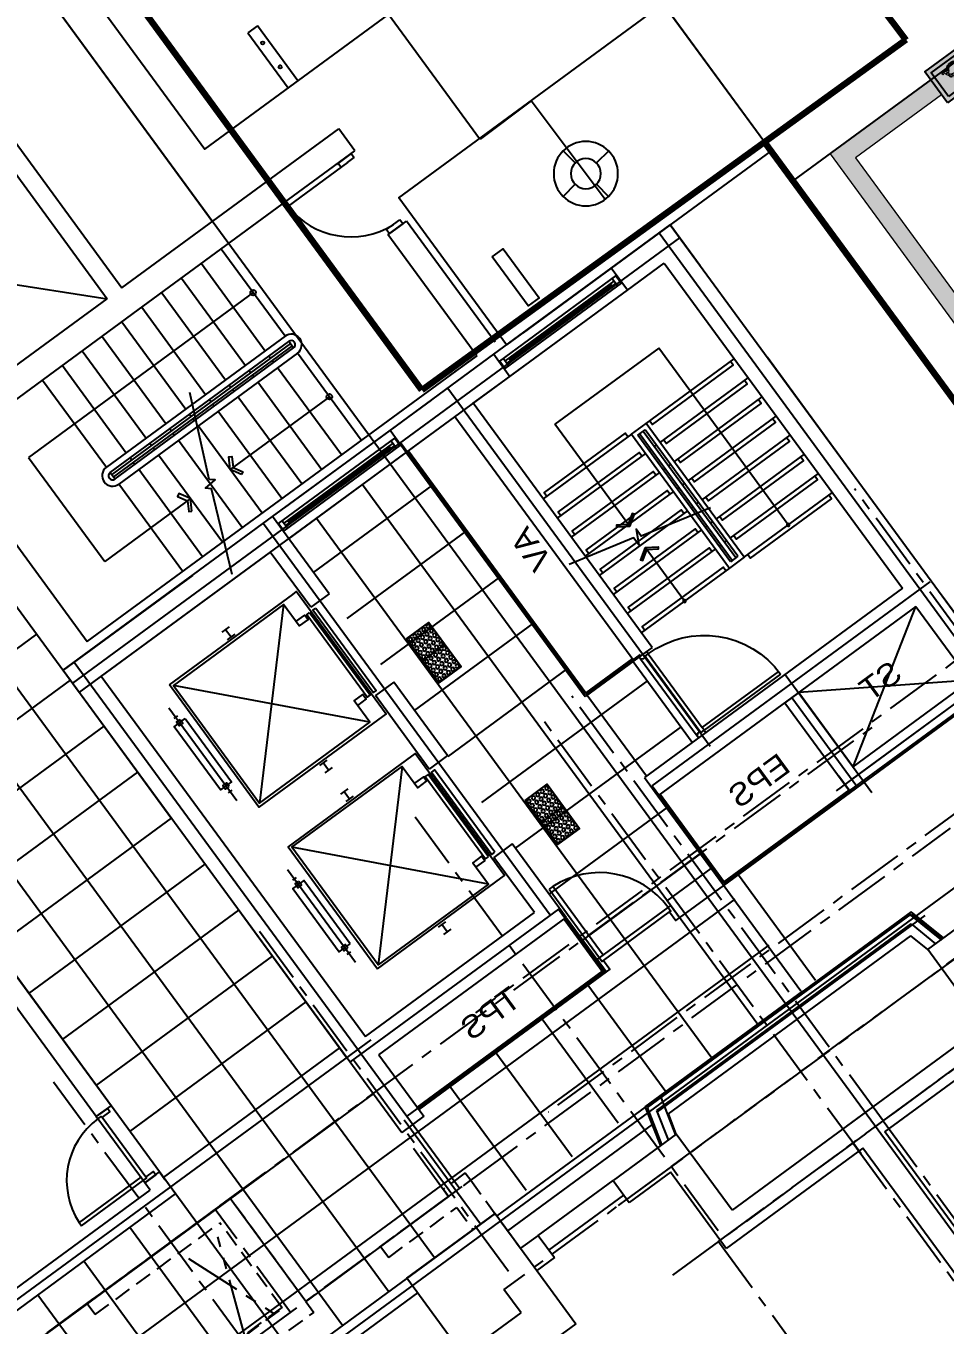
# Model space of a CAD drawing. Header units: millimetres. Extents: x 75184266 to 76346726, y -35077925 to -33679385.
# Drawn here: x 75501134 to 75511219, y -34611075 to -34596830 of the extents above; entities that cross this region are included whole.
import ezdxf
from ezdxf.enums import TextEntityAlignment as Align

# ---------------------------------------------------------------- set-up
doc = ezdxf.new("R2010")
doc.units = ezdxf.units.MM
doc.header["$LTSCALE"] = 50
doc.header["$MEASUREMENT"] = 0
doc.header["$PDMODE"] = 1
doc.header["$PDSIZE"] = -3
for name, pattern in [('CENTER', [2, 1.25, -0.25, 0.25, -0.25]), ('HIDDEN2', [0.1875, 0.125, -0.0625]), ('XR-지하3층$0$CENTER2', [1.125, 0.75, -0.125, 0.125, -0.125]), ('XR-지하3층$0$H', [1.3, 0.8, -0.5]), ('XR-지하3층$0$HIDDEN2', [0.1875, 0.125, -0.0625])]:
    doc.linetypes.add(name, pattern=pattern)
doc.layers.get('0').update_dxf_attribs({"linetype": 'CONTINUOUS'})
doc.layers.get('Defpoints').update_dxf_attribs({"color": 51, "linetype": 'CONTINUOUS'})
for name, color, linetype in [('0-유도관제', 6, 'CONTINUOUS'), ('CEN', 1, 'CENTER'), ('PLAN-ALL-DOOR', 4, 'CONTINUOUS'), ('XR-지하3층$0$0-L-FUR', 32, 'XR-지하3층$0$CENTER2'), ('XR-지하3층$0$1712-PL$0$DOOR', 4, 'CONTINUOUS'), ('XR-지하3층$0$1HIDDEN2', 1, 'XR-지하3층$0$HIDDEN2'), ('XR-지하3층$0$5', 5, 'CONTINUOUS'), ('XR-지하3층$0$A-주차', 9, 'CONTINUOUS'), ('XR-지하3층$0$AA-XXXX-SYMB', 7, 'CONTINUOUS'), ('XR-지하3층$0$CON', 2, 'CONTINUOUS'), ('XR-지하3층$0$hat', 8, 'CONTINUOUS'), ('XR-지하3층$0$일반주차', 8, 'CONTINUOUS'), ('XR-지하3층$0$장애인', 11, 'CONTINUOUS')]:
    doc.layers.add(name, color=color, linetype=linetype)
doc.layers.add('건축', color=8, linetype='CONTINUOUS', plot=False)
for name, color, linetype, lineweight in [('구역제어-S.C.M', 2, 'CONTINUOUS', 100), ('주차유도-USM', 1, 'CONTINUOUS', 35), ('주차유도-레이스웨이', 1, 'CONTINUOUS', 25)]:
    doc.layers.add(name, color=color, linetype=linetype, lineweight=lineweight)
doc.styles.add('XR-지하3층$0$돋움', font='', dxfattribs={"width": 0.9})
doc.styles.add('울릉도m', font='')
doc.styles.get('XR-지하3층$0$돋움').set_extended_font_data('Dotum')
doc.styles.get('울릉도m').set_extended_font_data('HY울릉도M')
doc.dimstyles.new('XR-지하3층$0$20110829_평면도_면적조정$0$std_style', dxfattribs={"dimscale": 400, "dimtxt": 3, "dimasz": 1, "dimexe": 1.5, "dimexo": 2, "dimgap": 1, "dimtad": 1, "dimtoh": 1, "dimdec": 0, "dimzin": 0, "dimdsep": 46, "dimtxsty": 'XR-지하3층$0$돋움', "dimblk": 'XR-지하3층$0$20110829_평면도_면적조정$0$01420DDOT01', "dimblk1": 'XR-지하3층$0$20110829_평면도_면적조정$0$01420DDOT01', "dimblk2": 'XR-지하3층$0$20110829_평면도_면적조정$0$01420DDOT01', "dimcen": 2.5, "dimdle": 8, "dimclrd": 256, "dimclre": 256, "dimclrt": 256, "dimadec": 0, "dimazin": 0, "dimtfac": 1, "dimtdec": 0, "dimtix": 1, "dimtmove": 2, "dimatfit": 3, "dimldrblk": 'XR-지하3층$0$20110829_평면도_면적조정$0$_ClosedBlank', "dimfxl": 1, "dimtolj": 1, "dimtzin": 0, "dimlwd": -1, "dimlwe": -1, "dimarcsym": 0})

# ---------------------------------------------------------------- blocks, each defined once
blk = doc.blocks.new('XR-지하3층$0$1712-PL$0$FSD1000')
at = {"layer": 'XR-지하3층$0$1712-PL$0$DOOR', "color": 9}
for p, q in [((25, -101, 0), (865, -101, 0)), ((40, -146, 0), (850, -146, 0))]:
    blk.add_line(p, q, dxfattribs=at)
at = {"layer": 'XR-지하3층$0$1712-PL$0$DOOR', "elevation": 0}
for points in [[(25, 739), (25, -101), (70, -101), (70, 739)], [(-5, -251), (-5, -101), (25, -101), (25, -146), (40, -146), (40, -251)], [(895, -251), (895, -101), (865, -101), (865, -146), (850, -146), (850, -251)]]:
    blk.add_lwpolyline(points, close=True, dxfattribs=at)
at = {"layer": 'XR-지하3층$0$1712-PL$0$DOOR', "color": 9}
blk.add_arc((25, -101, 0), 840, 360, 86.9291, dxfattribs=at)
blk = doc.blocks.new('XR-지하3층$0$점형블럭')
at = {"layer": 'XR-지하3층$0$AA-XXXX-SYMB', "color": 9, "ltscale": 5}
for p, q in [((300, 300), (0, 300)), ((0, 300), (0, 0)), ((300, 300), (300, 0)), ((300, 0), (0, 0))]:
    blk.add_line(p, q, dxfattribs=at)
at = {"layer": 'XR-지하3층$0$AA-XXXX-SYMB', "color": 9, "ltscale": 2}
for centre in [(30, 270), (90, 270), (150, 270), (210, 270), (270, 270), (30, 210), (30, 150), (90, 210), (90, 150), (150, 210), (150, 150), (210, 210), (210, 150), (270, 210), (270, 150), (30, 90), (30, 30), (90, 90), (90, 30), (150, 90), (150, 30), (210, 90), (210, 30), (270, 90), (270, 30)]:
    blk.add_circle(centre, 20, dxfattribs=at)
blk = doc.blocks.new('XR-지하3층$0$장애인 주차')
at = {"layer": 'XR-지하3층$0$5', "ltscale": 4}
h = blk.add_hatch(color=7, dxfattribs=at)
h.dxf.hatch_style = 1
h.paths.add_polyline_path([(3842, -695), (4402, -695), (4402, -1115), (3842, -1115)])
h.paths.add_polyline_path([(3892, -1065), (4352, -1065), (4352, -745), (3892, -745)], flags=16)
h.paths.add_polyline_path([(3982, -990), (3988, -973), (4011, -981), (4046, -898), (4136, -898), (4137, -881), (4072, -881), (4072, -863), (4138, -863), (4142, -810, -3.72247), (4161, -797), (4152, -916), (4058, -916), (4021, -1003)], flags=0)
h = blk.add_hatch(color=256, dxfattribs=at)
h.dxf.hatch_style = 1
h.paths.add_polyline_path([(4352, -1065), (4352, -745), (3892, -745), (3892, -1065)])
at = {"layer": 'XR-지하3층$0$hat'}
h = blk.add_hatch(color=7, dxfattribs=at)
edge = h.paths.add_edge_path()
edge.add_line((4161, -797), (4152, -916))
edge.add_line((4152, -916), (4058, -916))
edge.add_line((4058, -916), (4021, -1003))
edge.add_line((4021, -1003), (3982, -990))
edge.add_line((3982, -990), (3988, -973))
edge.add_line((3988, -973), (4011, -981))
edge.add_line((4011, -981), (4046, -898))
edge.add_line((4046, -898), (4136, -898))
edge.add_line((4136, -898), (4137, -881))
edge.add_line((4137, -881), (4072, -881))
edge.add_line((4072, -881), (4072, -863))
edge.add_line((4072, -863), (4138, -863))
edge.add_line((4138, -863), (4142, -810))
edge.add_arc((4140, -787), 22.8, -24.8827, 274.9698, ccw=False)
edge = h.paths.add_edge_path()
edge.add_line((4048, -981), (4058, -958))
edge.add_arc((4127, -942), 71.5, 192.8781, 416.1688)
edge.add_line((4167, -882), (4169, -863))
edge.add_arc((4127, -942), 89.2, 206.535, 422.4866, ccw=False)
at = {"layer": 'XR-지하3층$0$장애인', "lineweight": 5, "true_color": 0xffffff}
blk.add_hatch(color=7, dxfattribs=at).paths.add_polyline_path([(2472, 3995), (2472, -1005), (3842, -1005), (3842, -805), (2672, -805), (2672, 3795), (5572, 3795), (5572, -805), (4402, -805), (4402, -1005), (5772, -1005), (5772, 3995)])
h = blk.add_hatch(color=7, dxfattribs=at)
h.paths.add_polyline_path([(5572, 2795), (5572, 3078), (4855, 3795), (4572, 3795)])
h.paths.add_polyline_path([(4572, 3045), (4572, 2762), (5572, 1762), (5572, 2045)])
h.paths.add_polyline_path([(4572, 2012), (4572, 1729), (5572, 729), (5572, 1012)])
h.paths.add_polyline_path([(5572, -304), (5572, -21), (4572, 979), (4572, 696)])
h.paths.add_polyline_path([(4572, -54), (4572, -336), (5041, -805), (5323, -805)])
h = blk.add_hatch(color=7, dxfattribs=at)
h.paths.add_polyline_path([(3763, 2216, -1), (3463, 2216, -1)])
h.paths.add_polyline_path([(3992, 1503, -0.343093), (3870, 1283), (3381, 1194), (3090, 708, -0.931653), (2987, 770), (3330, 1379), (3639, 1415, 0.446048), (3689, 1485), (3600, 1888, -0.596144), (3699, 2009), (4214, 1851), (4443, 1569, -0.883364), (4355, 1493), (4151, 1741), (3925, 1810)])
h.paths.add_polyline_path([(4053, 1393), (4055, 1528, -1.526545), (3257, 820), (3348, 969, 1.638056)])
at = {"layer": 'XR-지하3층$0$1HIDDEN2', "color": 11}
for points in [[(4161, -797), (4152, -916), (4058, -916), (4021, -1003), (3982, -990), (3988, -973), (4011, -981), (4046, -898), (4136, -898), (4137, -881), (4072, -881), (4072, -863), (4138, -863), (4142, -810)], [(4167, -882), (4169, -863)]]:
    blk.add_lwpolyline(points, dxfattribs=at)
for centre, radius, start, end in [((4140, -787), 22.8, 335.1173, 274.9698), ((4127, -942), 89.2, 206.535, 62.4866), ((4127, -942), 71.5, 192.8781, 56.1688)]:
    blk.add_arc(centre, radius, start, end, dxfattribs=at)
at = {"layer": 'XR-지하3층$0$5', "lineweight": 5}
for p, q in [((4572, 3795), (4572, -805)), ((5572, 2795), (4572, 3795)), ((5572, 3078), (4855, 3795)), ((5572, 2045), (4572, 3045)), ((5572, 1762), (4572, 2762)), ((5572, 1012), (4572, 2012)), ((5572, 729), (4572, 1729)), ((5572, -21), (4572, 979)), ((5572, -304), (4572, 696)), ((5323, -805), (4572, -54)), ((5041, -805), (4572, -336))]:
    blk.add_line(p, q, dxfattribs=at)
at = {"layer": 'XR-지하3층$0$5', "ltscale": 4}
for p, q in [((4165, -1005), (4165, -805)), ((4165, -805), (4165, -905))]:
    blk.add_line(p, q, dxfattribs=at)
at = {"layer": 'XR-지하3층$0$5', "lineweight": 5}
for points in [[(3842, -1005), (2472, -1005), (2472, 3995), (5772, 3995), (5772, -1005), (4402, -1005)], [(3842, -805), (2672, -805), (2672, 3795), (5572, 3795), (5572, -805), (4402, -805)]]:
    blk.add_lwpolyline(points, dxfattribs=at)
at = {"layer": 'XR-지하3층$0$5', "ltscale": 4}
for points in [[(3842, -695), (3842, -1115), (4402, -1115), (4402, -695)], [(3892, -745), (3892, -1065), (4352, -1065), (4352, -745)]]:
    blk.add_lwpolyline(points, close=True, dxfattribs=at)
at = {"layer": 'XR-지하3층$0$장애인', "color": 8, "lineweight": 5}
for p, q in [((3699, 2009, 0), (4214, 1851, 0)), ((3689, 1485), (3600, 1888, 0)), ((3925, 1810, 0), (4151, 1741, 0)), ((4151, 1741, 0), (4355, 1493, 0)), ((4214, 1851, 0), (4443, 1569, 0)), ((4055, 1528), (4053, 1393)), ((3348, 969), (3257, 820))]:
    blk.add_line(p, q, dxfattribs=at)
at = {"layer": 'XR-지하3층$0$장애인', "color": 7, "lineweight": 5}
for points in [[(3523, 2720), (2773, 2720), (2773, 2870), (3523, 2870)], [(4473, 2720), (3723, 2720), (3723, 2870), (4473, 2870)]]:
    blk.add_lwpolyline(points, close=True, dxfattribs=at)
at = {"layer": 'XR-지하3층$0$장애인', "color": 8, "lineweight": 5, "extrusion": (0.976964, 0.213404, 0), "elevation": 4221}
blk.add_lwpolyline([(617, 0), (931, 0)], dxfattribs=at)
at = {"layer": 'XR-지하3층$0$장애인', "color": 8, "lineweight": 5}
for points in [[(3992, 1503, -0.343093), (3870, 1283), (3381, 1194), (3094, 715)], [(3094, 715, -1.000002), (2987, 770), (3330, 1379), (3640, 1415)]]:
    blk.add_lwpolyline(points, format="xyb", dxfattribs=at)
blk.add_circle((3613, 2216), 150, dxfattribs=at)
for centre, radius, start, end in [((3682, 1922, 0), 88.4, 79.1143, 202.3185), ((4394, 1537, 0), 58.8, 227.9655, 33.7904), ((3810, 1000), 582, 198.006, 65.0949), ((3632, 1473), 57.7, 276.2786, 12.4353), ((3809, 1000), 462, 183.8525, 58.2396)]:
    blk.add_arc(centre, radius, start, end, dxfattribs=at)
blk = doc.blocks.new('XR-지하3층$0$A$C704D163C')
at = {"layer": 'XR-지하3층$0$0-L-FUR', "linetype": 'Continuous'}
for p, q in [((0, 0), (-222, 0, 0)), ((0, -1060, 0), (-222, -1060, 0))]:
    blk.add_line(p, q, dxfattribs=at)
at = {"layer": 'XR-지하3층$0$0-L-FUR', "linetype": 'Continuous', "extrusion": (5.41769e-10, 1.28697e-08, 1)}
for p, q in [((-200, 0, 0), (0, 0)), ((0, 0), (0, -60, 0)), ((-200, -60, 0), (-200, 0, 0)), ((-100, -60, 0), (0, -60, 0))]:
    blk.add_line(p, q, dxfattribs=at)
at = {"layer": 'XR-지하3층$0$0-L-FUR', "color": 6, "linetype": 'Continuous', "extrusion": (5.41769e-10, 1.28697e-08, 1)}
blk.add_line((-100, -60, 0), (-1000, -60, 0), dxfattribs=at)
at = {"layer": 'XR-지하3층$0$0-L-FUR', "linetype": 'Continuous', "extrusion": (5.41769e-10, -1.16938e-08, 1)}
for p, q in [((-200, -1000, 0), (-200, -1060, 0)), ((-200, -1000, 0), (0, -1000, 0)), ((-200, -1060, 0), (0, -1060, 0)), ((0, -1060, 0), (0, -1000, 0))]:
    blk.add_line(p, q, dxfattribs=at)
at = {"layer": 'XR-지하3층$0$0-L-FUR', "color": 5, "linetype": 'Continuous', "extrusion": (5.41769e-10, 1.28697e-08, 1)}
blk.add_arc((-28, -30), 973, 181.7589, 265.7503, dxfattribs=at)
blk = doc.blocks.new('XR-지하3층$0$일반형 주차')
at = {"layer": 'XR-지하3층$0$일반주차'}
for p, q in [((750, 3865), (0, 3865)), ((750, 3735), (750, 3865)), ((0, 3735), (750, 3735))]:
    blk.add_line(p, q, dxfattribs=at)
blk.add_lwpolyline([(2300, 5000), (0, 5000), (0, 0), (2300, 0)], close=True, dxfattribs=at)
for centre in [(238, 3800), (563, 3800)]:
    blk.add_circle(centre, 17.5, dxfattribs=at)
blk = doc.blocks.new('XR-지하3층$0$A$C73B52ADF')
at = {"layer": 'XR-지하3층$0$A-주차', "elevation": 0}
for points in [[(-2038, 2466), (-38, 2466), (-38, -1134), (-2038, -1134)], [(-1166, 2021), (-1166, 1871), (-1832, 1871), (-1832, 2021)]]:
    blk.add_lwpolyline(points, close=True, dxfattribs=at)
blk = doc.blocks.new('XR-지하3층$0$20110829_평면도_면적조정$0$01420DDOT01')
blk.add_line((-1.5, 0), (1.5, 0))
at = {"const_width": 0.5}
blk.add_lwpolyline([(-0.25, 0, 1), (0.25, 0, 1)], format="xyb", close=True, dxfattribs=at)
blk = doc.blocks.new('*D303')
at = {"layer": 'Defpoints', "color": 0, "transparency": 16777216}
for p in [(75609424, -34600115, 0), (75615333, -34608175), (75504905, -34676743, 0)]:
    blk.add_point(p, dxfattribs=at)
at = {"layer": '건축'}
for p, q in [((75609898, -34600760), (75615688, -34608658)), ((75511137, -34684566), (75615011, -34608411)), ((75505378, -34677388), (75511169, -34685287))]:
    blk.add_line(p, q, dxfattribs=at)
at = {"layer": '건축', "xscale": 400, "yscale": 400, "zscale": 400}
for p, rotation in [((75615333, -34608175), 36.24693456144445), ((75510814, -34684803), 216.2469345614445)]:
    blk.add_blockref('XR-지하3층$0$20110829_평면도_면적조정$0$01420DDOT01', p, dxfattribs=dict(at, rotation=rotation))
at = {"layer": '건축', "insert": (75562304, -34645439), "char_height": 1800, "attachment_point": 5, "rotation": 36.2469, "style": 'XR-지하3층$0$돋움'}
blk.add_mtext('\\A1;129600', dxfattribs=at)
blk = doc.blocks.new('XR-지하3층$0$20110829_평면도_면적조정$0$_ClosedBlank')
at = {"color": 0, "linetype": 'ByBlock', "lineweight": -2}
for p, q in [((-1, 0.167), (0, 0)), ((-1, 0.167), (-1, -0.167)), ((0, 0), (-1, -0.167))]:
    blk.add_line(p, q, dxfattribs=at)
blk = doc.blocks.new('A$C5C415861-flat-1')
at = {"layer": 'PLAN-ALL-DOOR', "ltscale": 10}
for p, q in [((-546, 1036), (-546, -4)), ((-511, -4), (-511, 1036)), ((-576, -4), (-576, -104)), ((-546, -4), (-576, -4)), ((-576, -104), (-551, -104)), ((-551, -104), (-531, -74)), ((-546, -46), (-546, -4)), ((-531, -46), (-546, -46)), ((-531, -74), (-531, -46)), ((479, -74), (479, -46)), ((479, -46), (494, -46)), ((499, -104), (479, -74)), ((494, -46), (494, -4)), ((494, -4), (524, -4)), ((524, -104), (499, -104)), ((524, -4), (524, -104))]:
    blk.add_line(p, q, dxfattribs=at)
at = {"layer": 'PLAN-ALL-DOOR', "color": 8}
for p, q in [((499, -104), (-551, -104)), ((479, -46), (-531, -46)), ((494, -4), (-511, -4))]:
    blk.add_line(p, q, dxfattribs=at)
at = {"layer": 'PLAN-ALL-DOOR'}
blk.add_line((-546, -4), (-511, -4), dxfattribs=at)
at = {"layer": 'PLAN-ALL-DOOR', "color": 8, "ltscale": 10}
blk.add_arc((-546, -4), 1040, 0, 90, dxfattribs=at)
blk = doc.blocks.new('XR-지하3층$0$기둥 0620')
at = {"layer": 'XR-지하3층$0$CON', "ltscale": 0.5}
blk.add_lwpolyline([(-600, 0), (600, 0), (600, 1500), (-600, 1500)], close=True, dxfattribs=at)
blk = doc.blocks.new('센서')
at = {"layer": '0-유도관제', "color": 0}
for p, q in [((405935, 34224), (406072, 34088)), ((406311, 34088), (406447, 34225)), ((405936, 33712), (406072, 33849)), ((406311, 33849), (406448, 33713))]:
    blk.add_line(p, q, dxfattribs=at)
for major_axis, start_param, end_param in [((0, 362), 2.801804347482335, 9.084989654661921), ((0, 169), 2.862310370331367, 9.145495677510954)]:
    blk.add_ellipse((406192, 33969), major_axis=major_axis, ratio=1, start_param=start_param, end_param=end_param, dxfattribs=at)

msp = doc.modelspace()

# ---------------------------------------------------------------- hatches: boundary and pattern name
at = {"layer": '건축', "ltscale": 100}
h = msp.add_hatch(dxfattribs=at)
h.set_pattern_fill('NET', color=256, scale=5000, angle=90)
h.set_pattern_definition([(36.246, (75499316.6, -34604919.4), (-369.533, 504.054), []), (126.246, (75499316.6, -34604919.4), (-504.054, -369.533), [])])
h.paths.add_polyline_path([(75498606.9, -34603951.4), (75502775.7, -34609637.7), (75492896.6, -34616881.5), (75493428.4, -34617606.7), (75492218.7, -34618493.7), (75491509.1, -34617525.9), (75491630.1, -34617437.3), (75487828.3, -34612251.5), (75487706.9, -34612340.6), (75487517.4, -34612082), (75486331.9, -34612951.3), (75488347.1, -34615699.6), (75488275.5, -34616164.5), (75487725.2, -34616568), (75488399.4, -34617487.3), (75489234, -34616875.3), (75490475.8, -34618568.8), (75491844.5, -34620435.8), (75507909.7, -34608658.1), (75507930, -34608684.6), (75509659.4, -34607416.5), (75507932.8, -34605061.7), (75508452.9, -34604680.3), (75507793.6, -34603781.1), (75507273.5, -34604162.5), (75505320.5, -34601497.7), (75504017.4, -34602453.2), (75507499.6, -34607202.2), (75505201.3, -34608887.4), (75500516.8, -34602497.9)])

# ---------------------------------------------------------------- linework, layer by layer
at = {"layer": 'CEN', "ltscale": 10}
for p, q in [((75512734.8, -34602762.1), (75506066.9, -34607651.3)), ((75512309.4, -34604748), (75506865.2, -34608740)), ((75505404.2, -34605502.9), (75508789.2, -34610119.3)), ((75503602.6, -34611256.3), (75511280.7, -34605626.3)), ((75503694.6, -34606756.5), (75506505.9, -34610590.6)), ((75511562.3, -34606883), (75507622, -34609772.2)), ((75511958.5, -34607795.4), (75508195.6, -34610554.5)), ((75510539.1, -34608836.1), (75512014.9, -34607754)), ((75510539.1, -34608836.1), (75512050, -34610896.6)), ((75510208.5, -34609078.5), (75511725.2, -34611147.1)), ((75508215.6, -34609337), (75506376.9, -34610685.2))]:
    msp.add_line(p, q, dxfattribs=at)
for points in [[(75513196.4, -34605957.7), (75510225.4, -34601905.8)], [(75510539.1, -34608836.1), (75507124.6, -34604179.4)], [(75502456.2, -34610360.8), (75510452.8, -34604497.3)], [(75510297.2, -34609199.5), (75506823.6, -34604462.2)], [(75508215.6, -34609337), (75511978.4, -34606577.9)], [(75508732.7, -34610160.7), (75512552, -34607360.2)], [(75503553.1, -34611298.7), (75501436.6, -34608412.2)], [(75498141.8, -34613524.4), (75503485.5, -34609606.1)], [(75504038.1, -34610937), (75503210.2, -34609808)], [(75503531.4, -34611184.5), (75503239, -34610109.3)], [(75508732.7, -34610160.7), (75510279, -34612269.5)], [(75502916.4, -34610345.8), (75503853.9, -34610948)], [(75506566.1, -34610943.3), (75506376.9, -34610685.2)], [(75504489.6, -34612465.9), (75506566.1, -34610943.3)]]:
    msp.add_lwpolyline(points, dxfattribs=at)
at = {"layer": '건축', "ltscale": 1000}
for p, q in [((75509552.8, -34598530.2), (75480521.8, -34558932.4)), ((75509552.3, -34598529.5, 0), (75555037.5, -34565182, 0)), ((75502067.2, -34608671.3, 0), (75499316.6, -34604919.4, 0)), ((75501905.9, -34608789.5, 0), (75499155.3, -34605037.6, 0)), ((75501905.9, -34608789.5, 0), (75502067.2, -34608671.3, 0)), ((75502438, -34609515.3, 0), (75502599.3, -34609397.1, 0)), ((75502496.1, -34609594.6, 0), (75502438, -34609515.3, 0)), ((75502775.7, -34609637.7, 0), (75502599.3, -34609397.1, 0)), ((75502599.3, -34609397.1, 0), (75502658.4, -34609477.7, 0)), ((75500451.1, -34611342), (75502775.7, -34609637.7)), ((75500494.1, -34611062.4), (75502496.2, -34609594.7))]:
    msp.add_line(p, q, dxfattribs=at)
at = {"layer": '건축', "ltscale": 100}
for p, q in [((75479182.3, -34566238.3), (75503182, -34598973.5)), ((75512674.7, -34605288.5), (75480081, -34629184.1)), ((75508065.3, -34608737.6), (75511000.6, -34606585.6)), ((75508266.3, -34608992.4), (75508109.2, -34608588.4))]:
    msp.add_line(p, q, dxfattribs=at)
at = {"layer": '건축', "extrusion": (-2.19818e-06, -2.19672e-06, 1)}
for p, q in [((75500650.4, -34597605.3, 0), (75502187.4, -34599702.4, 0)), ((75500607.4, -34597884.8, 0), (75502026.1, -34599820.6, 0)), ((75502187.4, -34599702.4, 0), (75504566.8, -34597958.6, 0)), ((75504744.1, -34598200.5, 0), (75504566.8, -34597958.6, 0)), ((75506281.2, -34600297.8, 0), (75505308, -34598969.9, 0)), ((75506079.5, -34600445.6, 0), (75505106.4, -34599117.8, 0)), ((75503976.7, -34600232.3, 0), (75503276.2, -34599276.5, 0)), ((75503058.4, -34599436.1, 0), (75503758.9, -34600391.9, 0)), ((75502840.7, -34599595.7, 0), (75503541.2, -34600551.5, 0)), ((75500090.3, -34601239.3, 0), (75502026.1, -34599820.6, 0)), ((75503626.5, -34599754.4, 0), (75501162.4, -34601560.3, 0)), ((75502622.9, -34599755.3, 0), (75503323.4, -34600711.1, 0)), ((75502405.1, -34599914.9, 0), (75503105.6, -34600870.7, 0)), ((75502187.3, -34600074.5, 0), (75502887.8, -34601030.3, 0)), ((75501969.6, -34600234.1, 0), (75502670.1, -34601189.9, 0)), ((75503976.7, -34600232.3, 0), (75502016.7, -34601668.7, 0)), ((75501751.8, -34600393.7, 0), (75502452.3, -34601349.5, 0)), ((75502058.1, -34601725.2, 0), (75504018.1, -34600288.7, 0)), ((75504035.8, -34600312.9, 0), (75502075.9, -34601749.4, 0)), ((75504053.6, -34600337.1, 0), (75502093.6, -34601773.6, 0)), ((75502111.3, -34601797.8, 0), (75504071.3, -34600361.3, 0)), ((75504035.8, -34600312.9, 0), (75504018.1, -34600288.7, 0)), ((75504035.8, -34600312.9, 0), (75504053.6, -34600337.1, 0)), ((75504053.6, -34600337.1, 0), (75504071.3, -34600361.3, 0)), ((75501534, -34600553.3, 0), (75502234.5, -34601509.1, 0)), ((75501718.4, -34604137.5, 0), (75506638.6, -34600531.7, 0)), ((75501804.5, -34603578.3, 0), (75506079.5, -34600445.6, 0)), ((75504112.7, -34600417.8, 0), (75502152.7, -34601854.2, 0)), ((75503800.3, -34600448.3, 0), (75503818.1, -34600472.5, 0)), ((75503835.8, -34600496.7, 0), (75503853.5, -34600520.9, 0)), ((75504813.2, -34601373.6, 0), (75504112.7, -34600417.8, 0)), ((75506079.5, -34600445.6, 0), (75505781, -34600664.1, 0)), ((75503582.5, -34600607.9, 0), (75503600.3, -34600632.1, 0)), ((75503618, -34600656.3, 0), (75503635.7, -34600680.5, 0)), ((75504595.4, -34601533.2, 0), (75503894.9, -34600577.4, 0)), ((75501316.2, -34600712.9, 0), (75502016.7, -34601668.7, 0)), ((75503364.8, -34600767.6, 0), (75503382.5, -34600791.8, 0)), ((75503400.2, -34600815.9, 0), (75503418, -34600840.1, 0)), ((75504377.6, -34601692.8, 0), (75503677.1, -34600737, 0)), ((75503147, -34600927.2, 0), (75503164.7, -34600951.4, 0)), ((75503182.5, -34600975.6, 0), (75503200.2, -34600999.8, 0)), ((75504462.9, -34600895.7, 0), (75503374, -34601693.7, 0)), ((75504159.8, -34601852.4, 0), (75503459.4, -34600896.6, 0)), ((75502929.2, -34601086.8, 0), (75502947, -34601111, 0)), ((75503942.1, -34602012, 0), (75503241.6, -34601056.2, 0)), ((75502711.4, -34601246.4, 0), (75502729.2, -34601270.6, 0)), ((75502964.7, -34601135.2, 0), (75502982.4, -34601159.4, 0)), ((75503724.3, -34602171.6, 0), (75503023.8, -34601215.8, 0)), ((75502493.7, -34601406, 0), (75502511.4, -34601430.2, 0)), ((75502746.9, -34601294.8, 0), (75502764.6, -34601319, 0)), ((75503506.5, -34602331.2, 0), (75502806, -34601375.4, 0)), ((75500267.6, -34601481.3, 0), (75501804.6, -34603578.4, 0)), ((75502529.1, -34601454.4, 0), (75502546.9, -34601478.6, 0)), ((75503288.7, -34602490.8, 0), (75502588.3, -34601535, 0)), ((75501162.4, -34601560.3, 0), (75501998.8, -34602701.6, 0)), ((75502275.9, -34601565.6, 0), (75502293.6, -34601589.8, 0)), ((75502311.4, -34601614, 0), (75502329.1, -34601638.2, 0)), ((75502058.1, -34601725.2, 0), (75502075.9, -34601749.4, 0)), ((75502075.9, -34601749.4, 0), (75502093.6, -34601773.6, 0)), ((75502093.6, -34601773.6, 0), (75502111.3, -34601797.8, 0)), ((75503071, -34602650.4, 0), (75502370.5, -34601694.6, 0)), ((75502853.2, -34602810, 0), (75502152.7, -34601854.2, 0)), ((75502938.5, -34602012.9, 0), (75501998.8, -34602701.6, 0))]:
    msp.add_line(p, q, dxfattribs=at)
at = {"layer": '건축'}
for p, q in [((75507557, -34599484.3), (75508202.2, -34599011.3)), ((75508202.2, -34599011.3), (75511918.6, -34604079.7)), ((75506266.7, -34600430.4), (75507557, -34599484.3)), ((75507734.4, -34599726.3), (75508137.7, -34599430.6)), ((75508137.7, -34599430.6), (75510751.3, -34602995.1)), ((75506333.9, -34600505.2), (75507608.1, -34599570.9)), ((75506393.1, -34600585.8), (75507667.2, -34599651.5)), ((75506394.9, -34600503.8), (75507588.5, -34599628.7)), ((75506412.7, -34600528), (75507606.2, -34599652.9)), ((75506444.1, -34600486.4), (75507557, -34599670.3)), ((75507548.2, -34599658.2), (75507565.9, -34599682.4)), ((75507567.8, -34599600.5), (75507626.9, -34599681.1)), ((75507608.1, -34599570.9), (75507667.2, -34599651.5)), ((75506444.1, -34600672.4), (75507734.4, -34599726.3)), ((75505129.7, -34601264.2), (75506266.7, -34600430.4)), ((75506333.9, -34600505.2), (75506393.1, -34600585.8)), ((75506374.3, -34600475.6), (75506433.4, -34600556.2)), ((75506435.3, -34600474.3), (75506453, -34600498.5)), ((75506040.9, -34600968), (75506444.1, -34600672.4)), ((75508004.1, -34603645.4), (75506040.9, -34600968)), ((75505307.1, -34601506.1), (75505839.3, -34601115.9)), ((75507802.5, -34603793.2), (75505839.3, -34601115.9)), ((75503839.4, -34602210.3), (75505129.7, -34601264.2)), ((75509014.8, -34602656.3), (75507938.6, -34601188.6)), ((75503906.6, -34602285), (75505180.7, -34601350.8)), ((75503967.6, -34602283.7), (75505161.1, -34601408.5)), ((75505140.4, -34601380.3), (75505199.5, -34601461)), ((75505180.7, -34601350.8), (75505239.9, -34601431.4)), ((75507777.4, -34601306.8), (75508853.6, -34602774.5)), ((75503965.7, -34602365.7), (75505239.9, -34601431.4)), ((75503985.3, -34602307.9), (75505178.8, -34601432.7)), ((75504016.8, -34602266.2), (75505129.6, -34601450.2)), ((75504016.8, -34602452.2), (75505307.1, -34601506.1)), ((75505120.8, -34601438.1), (75505138.5, -34601462.3)), ((75501541, -34603895.6), (75503839.4, -34602210.3)), ((75504460.2, -34603057.1), (75503839.4, -34602210.3)), ((75503946.9, -34602255.5), (75504006, -34602336.1)), ((75504007.9, -34602254.1), (75504025.6, -34602278.3)), ((75503906.6, -34602285), (75503965.7, -34602365.7)), ((75503815.1, -34602600.1), (75501960.3, -34603960.1)), ((75504258.6, -34603204.9), (75503815.1, -34602600.1)), ((75509014.8, -34602656.3), (75508853.6, -34602774.5)), ((75504460.2, -34603057.1), (75504258.6, -34603204.9)), ((75510751.3, -34602995.1), (75507920.7, -34605070.6)), ((75503960.5, -34603175.5), (75503697, -34605352.8)), ((75510899.1, -34603196.7), (75508068.5, -34605272.2)), ((75510212.1, -34604952.8), (75510899.1, -34603196.7)), ((75510899.1, -34603196.7), (75511676.7, -34604257.1)), ((75503364.9, -34603420.1), (75503284.2, -34603479.2)), ((75503324.5, -34603449.6), (75503383.7, -34603530.3)), ((75503424, -34603500.7), (75503343.3, -34603559.8)), ((75508004.1, -34603645.4), (75507802.5, -34603793.2)), ((75501541, -34603895.6), (75505257.5, -34608964)), ((75501960.3, -34603960.1), (75504857.8, -34607911.7)), ((75504906.6, -34604465.8), (75502750.9, -34604062.5)), ((75505169.8, -34604024.8), (75504968.2, -34604172.6)), ((75511491, -34604003.9), (75509614.9, -34604138.3)), ((75509461.6, -34604250.7), (75510171.2, -34605218.4)), ((75509614.9, -34604138.3), (75510212.1, -34604952.8)), ((75502702.2, -34604308.9), (75503447.3, -34605325.1)), ((75502796.3, -34604395), (75502756, -34604424.5)), ((75504435.1, -34604879.7), (75504354.5, -34604938.8)), ((75504454, -34604989.9), (75504394.8, -34604909.3)), ((75504494.3, -34604960.4), (75504413.6, -34605019.5)), ((75505261.4, -34604949.6), (75504997.9, -34607126.9)), ((75505761.1, -34604831.2), (75505559.5, -34604979.1)), ((75503393.5, -34605209.5), (75503353.2, -34605239)), ((75504665.8, -34605194.2), (75504585.1, -34605253.3)), ((75504625.4, -34605223.8), (75504684.6, -34605304.4)), ((75508006.7, -34605162.5), (75508793.2, -34606235.1)), ((75508092.7, -34605254.5), (75508796.4, -34606214.1)), ((75504724.9, -34605274.9), (75504644.2, -34605334)), ((75508068.5, -34605272.2), (75508789.9, -34606256.1)), ((75506470.7, -34605799), (75506269.1, -34605946.8)), ((75507062, -34606605.4), (75506470.7, -34605799)), ((75506207.5, -34606239.9), (75504051.8, -34605836.6)), ((75506712.6, -34606551.6), (75506269.1, -34605946.8)), ((75504748.2, -34607099.2), (75504003.1, -34606083.1)), ((75504097.2, -34606169.1), (75504056.9, -34606198.7)), ((75511028.5, -34606958.3), (75511722, -34606449.7)), ((75504857.8, -34607911.7), (75506712.6, -34606551.6)), ((75505005.6, -34608113.3), (75507062, -34606605.4)), ((75505736, -34606653.9), (75505655.4, -34606713)), ((75507037.9, -34606623.1), (75507457.7, -34607195.7)), ((75507062, -34606605.4), (75507499.6, -34607202.2)), ((75510848.5, -34606544.6), (75507930, -34608684.6)), ((75507954.2, -34608691.7), (75510848, -34606569.8)), ((75508057.1, -34608721.6), (75510845.6, -34606676.9)), ((75510845.6, -34606676.9), (75511116.1, -34606894)), ((75510848, -34606569.8), (75511187.1, -34606842)), ((75511203.8, -34606829.7), (75510848.5, -34606544.6)), ((75505754.9, -34606764.1), (75505695.7, -34606683.4)), ((75505795.2, -34606734.5), (75505714.5, -34606793.6)), ((75511028.5, -34606958.3), (75510842.8, -34606809.2)), ((75504694.4, -34606983.6), (75504654.1, -34607013.2)), ((75507456.5, -34607194), (75505426.5, -34608687.2)), ((75507499.6, -34607202.2), (75505443.2, -34608710)), ((75505005.6, -34608113.3), (75505499.4, -34608786.6)), ((75507930, -34608684.6), (75508095.1, -34609109.2)), ((75508111.8, -34609096.9), (75507954.2, -34608691.7)), ((75508182.8, -34609044.9), (75508057.1, -34608721.6)), ((75510382.4, -34608715.4), (75508882.5, -34609815.3)), ((75511967.2, -34610876.7), (75510559.8, -34608957.3)), ((75510317.9, -34609134.7), (75508817.9, -34610234.6)), ((75511725.2, -34611054.1), (75510317.9, -34609134.7)), ((75508205.9, -34609399.9), (75507754.3, -34609731.1)), ((75506754.3, -34610092.3), (75506560.8, -34610234.2)), ((75506754.3, -34610092.3), (75506931.7, -34610334.2)), ((75506931.7, -34610334.2), (75506738.2, -34610476.1))]:
    msp.add_line(p, q, dxfattribs=at)
at = {"layer": '건축', "ltscale": 0.5}
for p, q in [((75498671.6, -34599303.6, 0), (75502026.1, -34599820.6, 0)), ((75508170.1, -34606425.3, 0), (75508653.9, -34606070.6, 0)), ((75508951.2, -34606137.8), (75509798.1, -34607293, 0)), ((75508306.1, -34606610.8, 0), (75508789.9, -34606256.1, 0)), ((75508789.9, -34606256.1), (75509636.8, -34607411.3, 0)), ((75508306.1, -34606610.8, 0), (75508170.1, -34606425.3, 0)), ((75507930, -34608684.6), (75506300.6, -34609879.4)), ((75508005.1, -34608877.6), (75506418.9, -34610040.7)), ((75506754.3, -34610092.2), (75507576.9, -34609489.1)), ((75506872.6, -34610253.5), (75507695.2, -34609650.4)), ((75506280.7, -34609852.2), (75484324, -34625949.4)), ((75505431.2, -34610723), (75484281, -34626228.9))]:
    msp.add_line(p, q, dxfattribs=at)
at = {"layer": '건축', "linetype": 'HIDDEN2', "ltscale": 30}
for p, q in [((75505025.9, -34610212.6), (75506013.8, -34609488.2)), ((75505954.7, -34609407.6), (75506013.8, -34609488.2)), ((75506013.8, -34609488.2), (75506560.8, -34610234.2)), ((75505771.9, -34609665.6), (75505712.8, -34609585)), ((75501803, -34610839.8), (75503375.5, -34609686.7)), ((75505114.6, -34610333.6), (75505860.6, -34609786.6)), ((75505860.6, -34609786.6), (75506038.7, -34610029.6)), ((75505025.9, -34610212.6), (75505114.6, -34610333.6)), ((75501891.7, -34610960.8), (75501803, -34610839.8)), ((75503792.1, -34611303.3), (75504292.1, -34610936.7))]:
    msp.add_line(p, q, dxfattribs=at)
at = {"layer": '건축'}
for points in [[(75405276.9, -34489566.3), (75448341.7, -34548305.9), (75437440.5, -34556298), (75442666.2, -34563425.7), (75410966.7, -34586666.1), (75425132.9, -34605988.5), (75479241.4, -34566318.9), (75534889.6, -34642222)], [(75508081.2, -34599100), (75512344.3, -34604914)], [(75508305.7, -34599152.4), (75501644.5, -34604036.7)], [(75508076.6, -34600362), (75506937.5, -34601197.2)], [(75509498.7, -34602301.5), (75508076.6, -34600362)], [(75507938.6, -34601188.6), (75508906.4, -34600479)], [(75507979, -34601159), (75508008.5, -34601199.3), (75508895.6, -34600548.9), (75508866, -34600508.5)], [(75508092.4, -34601398.2), (75509060.1, -34600688.6)], [(75505762.7, -34600800), (75508642.4, -34604727.4)], [(75508132.7, -34601368.7), (75508162.3, -34601409), (75509049.4, -34600758.5), (75509019.8, -34600718.2)], [(75508246.1, -34601607.9), (75509213.9, -34600898.3)], [(75508286.4, -34601578.3), (75508316, -34601618.7), (75509203.1, -34600968.2), (75509173.5, -34600927.9)], [(75508399.9, -34601817.6), (75509367.6, -34601108)], [(75507760, -34602318.9), (75506937.5, -34601197.2)], [(75507777.4, -34601306.8), (75507938.6, -34601188.6)], [(75507817.7, -34601277.3), (75507898.3, -34601218.1)], [(75507847.2, -34601317.6), (75507927.9, -34601258.4)], [(75508945, -34602645.5), (75507927.9, -34601258.4)], [(75508440.2, -34601788), (75508469.8, -34601828.3), (75509356.8, -34601177.9), (75509327.3, -34601137.6)], [(75505245.2, -34601396.5), (75507273.5, -34604162.5)], [(75507777.4, -34601306.8), (75506809.6, -34602016.4)], [(75507737, -34601336.4), (75507707.5, -34601296.1), (75506820.4, -34601946.5), (75506849.9, -34601986.8)], [(75508864.3, -34602704.6), (75507847.2, -34601317.6)], [(75508884.5, -34602689.9), (75507867.4, -34601302.8)], [(75507907.7, -34601273.2), (75508924.8, -34602660.3)], [(75508553.6, -34602027.2), (75509521.3, -34601317.7)], [(75508593.9, -34601997.7), (75508623.5, -34602038), (75509510.6, -34601387.6), (75509481, -34601347.2)], [(75505307.1, -34601506.1), (75507270.2, -34604183.5)], [(75505331.2, -34601488.4), (75507276.7, -34604141.6)], [(75507931.1, -34601516.5), (75506963.4, -34602226.1)], [(75507890.8, -34601546.1), (75507861.2, -34601505.7), (75506974.1, -34602156.2), (75507003.7, -34602196.5)], [(75507991.6, -34601472.1), (75507971.4, -34601486.9)], [(75508031.9, -34601442.6), (75508052.1, -34601427.8)], [(75508707.4, -34602236.9), (75509675.1, -34601527.3)], [(75508145.3, -34601681.8), (75508125.2, -34601696.6)], [(75508185.6, -34601652.3), (75508205.8, -34601637.5)], [(75508747.7, -34602207.4), (75508777.2, -34602247.7), (75509664.3, -34601597.2), (75509634.8, -34601556.9)], [(75508084.8, -34601726.2), (75507117.1, -34602435.7)], [(75508044.5, -34601755.7), (75508014.9, -34601715.4), (75507127.9, -34602365.9), (75507157.4, -34602406.2)], [(75508861.1, -34602446.6), (75509828.8, -34601737)], [(75508901.4, -34602417), (75508931, -34602457.4), (75509818.1, -34601806.9), (75509788.5, -34601766.6)], [(75508238.6, -34601935.8), (75507270.9, -34602645.4)], [(75508198.3, -34601965.4), (75508168.7, -34601925.1), (75507281.6, -34602575.5), (75507311.2, -34602615.9)], [(75508299.1, -34601891.5), (75508278.9, -34601906.3)], [(75508339.4, -34601861.9), (75508359.5, -34601847.1)], [(75509014.8, -34602656.3), (75509982.6, -34601946.7)], [(75509055.2, -34602626.7), (75509084.7, -34602667), (75509971.8, -34602016.6), (75509942.2, -34601976.3)], [(75508646.3, -34602114.1), (75507885.8, -34602423.6), (75507829.2, -34602346.3), (75507858.2, -34602519.9), (75507801.5, -34602442.6), (75507095.8, -34602736.4)], [(75508452.8, -34602101.2), (75508432.6, -34602115.9)], [(75508493.1, -34602071.6), (75508513.3, -34602056.8)], [(75508392.3, -34602145.5), (75507424.6, -34602855.1)], [(75508352, -34602175.1), (75508322.4, -34602134.8), (75507435.4, -34602785.2), (75507464.9, -34602825.5)], [(75507760, -34602318.9), (75507809.7, -34602184.2), (75507785.1, -34602177), (75507740.7, -34602292.6)], [(75503738.6, -34602284.2), (75506887.3, -34606578.5)], [(75508546.1, -34602355.2), (75507578.3, -34603064.8)], [(75508505.7, -34602384.8), (75508476.2, -34602344.4), (75507589.1, -34602994.9), (75507618.7, -34603035.2)], [(75507760, -34602318.9), (75507616.5, -34602325.8), (75507617, -34602300.3), (75507740.7, -34602292.6)], [(75508606.6, -34602310.8), (75508586.4, -34602325.6)], [(75508646.9, -34602281.3), (75508667, -34602266.5)], [(75507927.9, -34602548), (75507878.2, -34602682.8), (75507902.8, -34602689.9), (75507947.2, -34602574.3)], [(75507927.9, -34602548), (75508071.4, -34602541.1), (75508070.9, -34602566.7), (75507947.2, -34602574.3)], [(75508359.6, -34603136.7), (75507927.9, -34602548)], [(75508760.3, -34602520.5), (75508740.1, -34602535.3)], [(75508800.6, -34602490.9), (75508820.8, -34602476.2)], [(75508699.8, -34602564.9), (75507732.1, -34603274.4)], [(75508659.5, -34602594.4), (75508629.9, -34602554.1), (75507742.8, -34603204.6), (75507772.4, -34603244.9)], [(75508945, -34602645.5), (75508864.3, -34602704.6)], [(75508853.6, -34602774.5), (75507885.8, -34603484.1)], [(75508813.2, -34602804.1), (75508783.7, -34602763.8), (75507896.6, -34603414.2), (75507926.1, -34603454.5)], [(75508006.7, -34605162.5), (75511055, -34602927.3)], [(75504096.5, -34603361), (75504193.3, -34603290), (75504228.8, -34603338.4), (75504132, -34603409.3), (75503960.5, -34603175.5), (75502750.9, -34604062.5), (75503697, -34605352.8), (75504906.6, -34604465.8), (75504735.2, -34604231.9), (75504831.9, -34604161), (75504867.4, -34604209.3), (75504770.6, -34604280.3)], [(75501662, -34603806.9), (75505892.9, -34609576.9)], [(75507802.5, -34603793.2), (75507270.2, -34604183.5)], [(75507874.3, -34603722), (75507273.5, -34604162.5)], [(75507784.7, -34603769), (75507276.7, -34604141.6)], [(75505761.1, -34604831.2), (75505169.8, -34604024.8)], [(75511676.7, -34604003.5), (75510194.9, -34605090.1)], [(75510212.1, -34604952.8), (75511496.3, -34604011.2)], [(75505559.5, -34604979.1), (75504968.2, -34604172.6)], [(75509538.2, -34604194.5), (75510250.8, -34605166.3)], [(75510171.2, -34605218.4), (75511608.7, -34604164.4)], [(75510183, -34605234.5), (75511620.5, -34604180.5)], [(75506071.5, -34606054.5), (75506168.3, -34605983.5), (75506132.8, -34605935.1), (75506036.1, -34606006.1), (75506207.5, -34606239.9), (75504997.9, -34607126.9), (75504051.8, -34605836.6), (75505261.4, -34604949.6), (75505432.9, -34605183.5), (75505529.7, -34605112.5), (75505494.2, -34605064.2), (75505397.4, -34605135.1)], [(75510165.3, -34605210.4), (75510053.5, -34605057.9)], [(75508789.9, -34606256.1), (75510183, -34605234.5)], [(75510250.8, -34605166.3), (75508793.2, -34606235.1)], [(75508796.4, -34606214.1), (75510165.3, -34605210.4)], [(75506976, -34606513.5), (75504689.8, -34608189.9)], [(75506976, -34606513.5), (75507478.7, -34607198.9), (75505313.4, -34608786.6)], [(75508270.4, -34608980.6), (75508184.1, -34608758.7), (75510842.8, -34606809.2)], [(75511640.5, -34607792.9), (75511028.5, -34606958.3)], [(75510140.5, -34608892.8), (75511640.5, -34607792.9)], [(75510559.8, -34608957.3), (75512047.7, -34607866.4)], [(75505499.4, -34608786.6), (75505257.5, -34608964)], [(75508882.5, -34609815.3), (75508270.4, -34608980.6), (75507576.9, -34609489.1)], [(75507576.9, -34609489.1), (75507754.3, -34609731.1)], [(75508817.9, -34610234.6), (75508205.9, -34609399.9)]]:
    msp.add_lwpolyline(points, dxfattribs=at)
at = {"layer": '건축', "linetype": 'XR-지하3층$0$H', "ltscale": 50}
msp.add_lwpolyline([(75520781.1, -34596862.1), (75513103.9, -34602491.5), (75513902.1, -34603580.1), (75512373.9, -34604700.7), (75508202.2, -34599011.3), (75501541, -34603895.6), (75505771.9, -34609665.6), (75504203.4, -34610815.7), (75503375.5, -34609686.7), (75497899.8, -34613701.8), (75498254.6, -34614185.7), (75496488.5, -34615480.6), (75497656.4, -34617073.4), (75493684.7, -34619985.6), (75491928.4, -34617590.5), (75494105.8, -34615993.9), (75489948.9, -34610324.7)], dxfattribs=at)
at = {"layer": '건축', "extrusion": (-2.19818e-06, -2.19672e-06, 1), "elevation": -89.9}
for points in [[(75502364.8, -34599944.4), (75504744.1, -34598200.5)], [(75500267.7, -34601481.4), (75502364.8, -34599944.4)]]:
    msp.add_lwpolyline(points, dxfattribs=at)
at = {"layer": '건축', "extrusion": (1.43558e-06, -2.75621e-06, 1), "elevation": 203.7}
msp.add_lwpolyline([(75505106.6, -34599117.6), (75505308, -34598969.9)], dxfattribs=at)
at = {"layer": '건축', "extrusion": (-2.19752e-06, -2.19673e-06, 1), "elevation": -89.9}
for points in [[(75501718.4, -34604137.5), (75498230.7, -34599378.7)], [(75503397.9, -34602844.5), (75503170.2, -34601904.7), (75503102.1, -34601898.8), (75503210.4, -34601807.8), (75503142.3, -34601801.9), (75502931.1, -34600850.1)]]:
    msp.add_lwpolyline(points, dxfattribs=at)
at = {"layer": '건축', "ltscale": 0.5}
for points in [[(75507734.4, -34599726.3), (75507557, -34599484.3)], [(75506266.7, -34600430.4), (75506444.1, -34600672.4)], [(75505307.1, -34601506.1), (75505129.7, -34601264.2)], [(75509614.9, -34604138.3), (75509461.6, -34604250.7)], [(75507920.7, -34605070.6), (75508068.5, -34605272.2)]]:
    msp.add_lwpolyline(points, dxfattribs=at)
at = {"layer": '건축', "extrusion": (-2.19752e-06, -2.19673e-06, 1), "elevation": -89.9}
for points in [[(75503500.5, -34601750.2), (75503374, -34601693.7), (75503358.5, -34601556.1), (75503392.6, -34601552.5), (75503405.9, -34601670.4), (75503514.3, -34601718.7)], [(75502954.2, -34602150.6), (75502938.5, -34602012.9), (75502811.9, -34601956.6), (75502798.2, -34601988.1), (75502906.7, -34602036.3), (75502920.1, -34602154.2)]]:
    msp.add_lwpolyline(points, close=True, dxfattribs=at)
at = {"layer": '건축'}
for points in [[(75509486.6, -34602310.3, 1), (75509510.8, -34602292.6, 1)], [(75508347.5, -34603145.6, 1), (75508371.7, -34603127.8, 1)]]:
    msp.add_lwpolyline(points, format="xyb", close=True, dxfattribs=at)
for points in [[(75502708.9, -34604056), (75504063.8, -34603062.6), (75504063.8, -34603062.6), (75504104.1, -34603033), (75505085.7, -34604371.7), (75505045.4, -34604401.3), (75505045.4, -34604401.3), (75503690.5, -34605394.7)], [(75504314.5, -34603213.5), (75504976.8, -34604116.7), (75504944.6, -34604140.4), (75504282.3, -34603237.2)], [(75504246.8, -34603263.2), (75504909.1, -34604166.4), (75504876.8, -34604190), (75504214.5, -34603286.8)], [(75505310.9, -34603549.3), (75505552.8, -34603371.8), (75505907.7, -34603855.6), (75505665.8, -34604033.1)], [(75502881, -34604425.9), (75503389.5, -34605119.4), (75503268.5, -34605208.1), (75502760, -34604514.6)], [(75502825.9, -34604435.3), (75502855.4, -34604475.6), (75502815.1, -34604505.2), (75502785.5, -34604464.9)], [(75504991.4, -34607168.9), (75506346.3, -34606175.4), (75506346.3, -34606175.4), (75506386.6, -34606145.9), (75505405, -34604807.2), (75505364.7, -34604836.7), (75505364.7, -34604836.7), (75504009.8, -34605830.2)], [(75506210, -34605940.5), (75505547.7, -34605037.3), (75505515.4, -34605061), (75506177.7, -34605964.2)], [(75506277.7, -34605890.9), (75505615.4, -34604987.7), (75505583.2, -34605011.3), (75506245.5, -34605914.5)], [(75503364, -34605169.1), (75503334.4, -34605128.8), (75503294.1, -34605158.4), (75503323.6, -34605198.7)], [(75506611.8, -34605323.4), (75506853.7, -34605146), (75507208.6, -34605629.8), (75506966.7, -34605807.2)], [(75504690.4, -34606893.6), (75504181.9, -34606200), (75504060.9, -34606288.7), (75504569.4, -34606982.3)], [(75504126.8, -34606209.5), (75504156.3, -34606249.8), (75504116, -34606279.3), (75504086.4, -34606239)], [(75504664.9, -34606943.3), (75504635.3, -34606903), (75504595, -34606932.6), (75504624.5, -34606972.9)]]:
    msp.add_lwpolyline(points, close=True, dxfattribs=at)
at = {"layer": '건축', "ltscale": 100}
for points in [[(75505552.8, -34603371.8), (75505907.7, -34603855.6)], [(75510414.2, -34605240.2), (75509465.6, -34603946.5)], [(75511777.2, -34603931.8), (75510025.9, -34605216)], [(75506853.7, -34605146), (75507208.6, -34605629.8)], [(75511183, -34606853.7), (75510845.2, -34606582.6)], [(75484263.8, -34623094.3), (75504920.9, -34607949.5)]]:
    msp.add_lwpolyline(points, dxfattribs=at)
at = {"layer": '건축', "linetype": 'HIDDEN2', "ltscale": 30}
for points in [[(75505954.7, -34609407.6), (75505712.8, -34609585)], [(75504203.4, -34610815.7), (75503375.5, -34609686.7)], [(75501891.7, -34610960.8), (75503262.6, -34609955.5)], [(75503942.6, -34610882.9), (75503262.6, -34609955.5)], [(75503531.4, -34611184.5), (75503537.3, -34611192.6), (75503948.6, -34610891), (75503942.6, -34610882.9)], [(75504203.4, -34610815.7), (75504292.1, -34610936.7)]]:
    msp.add_lwpolyline(points, dxfattribs=at)
msp.add_lwpolyline([(75503531.4, -34611184.5), (75503537.3, -34611192.6), (75503948.6, -34610891), (75503942.6, -34610882.9)], close=True, dxfattribs=at)
at = {"layer": '건축', "extrusion": (-2.19818e-06, -2.19672e-06, 1)}
for centre in [(75503626.5, -34599754.4, -89.9), (75503626.5, -34599754.4, -89.9), (75504462.9, -34600895.7, -89.9), (75504462.9, -34600895.7, -89.9)]:
    msp.add_circle(centre, 30, dxfattribs=at)
for centre, radius, start, end in [((75504044.7, -34600325, -89.9), 115, 306.23742, 126.23742), ((75504044.7, -34600325, -89.9), 45, 306.23742, 126.23742), ((75502084.7, -34601761.5, -89.9), 115, 126.23742, 306.23742), ((75502084.7, -34601761.5, -89.9), 45, 126.23742, 306.23742)]:
    msp.add_arc(centre, radius, start, end, dxfattribs=at)
at = {"layer": '구역제어-S.C.M', "ltscale": 0.5}
for p, q in [((75505479.4, -34600824.3), (75479738, -34565713.6)), ((75508690.4, -34594196.3), (75510789.4, -34596981.3)), ((75510789.4, -34596981.3), (75505479.4, -34600824.3)), ((75509239.6, -34598103), (75512867.1, -34603051))]:
    msp.add_line(p, q, dxfattribs=at)
at = {"layer": '주차유도-레이스웨이', "ltscale": 0.5}
for p, q in [((75505112.6, -34596702), (75506111.4, -34598064.4)), ((75506675.9, -34597650.5), (75506116.9, -34598071.8)), ((75507490.2, -34598731.1), (75506675.9, -34597650.5))]:
    msp.add_line(p, q, dxfattribs=at)

# ---------------------------------------------------------------- block references
at = {"layer": '건축'}
for name, p, rotation in [('XR-지하3층$0$일반형 주차', (75507128.8, -34595223.9), 126.2469333594607), ('XR-지하3층$0$A$C73B52ADF', (75507190.4, -34597226.5, 0), 126.2476153900782)]:
    msp.add_blockref(name, p, dxfattribs=dict(at, rotation=rotation))
at = {"layer": '건축', "xscale": -1, "rotation": 216.2469333634046}
msp.add_blockref('XR-지하3층$0$장애인 주차', (75508557.5, -34600505), dxfattribs=at)
at = {"layer": '건축', "extrusion": (-7.81876e-05, 0.000109107, -1), "xscale": -0.9000000000216776, "yscale": 0.9000000000216787, "zscale": -0.9000000000216776, "rotation": 323.7454230805205}
msp.add_blockref('XR-지하3층$0$A$C704D163C', (-75504703.5, -34598229.2, -9678.5), dxfattribs=at)
at = {"layer": '건축', "extrusion": (0, 0, -1), "zscale": -1}
for name, p, rotation in [('A$C5C415861-flat-1', (-75508256.5, -34604110.2), 53.74932535696554), ('XR-지하3층$0$기둥 0620', (-75506683.8, -34611416.6), 323.7485243019598)]:
    msp.add_blockref(name, p, dxfattribs=dict(at, rotation=rotation))
at = {"layer": '건축', "ltscale": 2, "xscale": -1, "rotation": 36.26512320924953}
for p in [(75505730.2, -34603613.7), (75505907.7, -34603855.6), (75507031.1, -34605387.9), (75507208.6, -34605629.8)]:
    msp.add_blockref('XR-지하3층$0$점형블럭', p, dxfattribs=at)
at = {"layer": '건축', "xscale": 1.111164041924104, "yscale": 1.111164041924104, "zscale": 1.111164041924104, "rotation": 36.25067826454594}
msp.add_blockref('XR-지하3층$0$1712-PL$0$FSD1000', (75507339, -34606973.7, 0), dxfattribs=at)
at = {"layer": '건축', "extrusion": (0, 0, -1), "xscale": -1, "zscale": -1, "rotation": 233.7540373599965}
msp.add_blockref('XR-지하3층$0$1712-PL$0$FSD1000', (-75502353.4, -34609571.2, 0), dxfattribs=at)
at = {"layer": '주차유도-USM', "extrusion": (0, 0, -1), "xscale": 0.9750000000000001, "yscale": 0.9750000000000001, "zscale": -0.9750000000000001, "rotation": 270}
msp.add_blockref('센서', (-75540397.1, -34202412.4), dxfattribs=at)

# ---------------------------------------------------------------- texts
at = {"layer": '건축', "style": '울릉도m', "text_generation_flag": 4, "width": 1.1}
for s, rotation, p in [('AV', 306.25067, (75506673.5, -34602569.3)), ('ST', 216.25067, (75510509.5, -34604010)), ('EPS', 216.25067, (75509177.1, -34605104.1)), ('TPS', 216.25067, (75506230.4, -34607656.5))]:
    msp.add_text(s, height=250, rotation=rotation, dxfattribs=at).set_placement(p, align=Align.MIDDLE_CENTER)

# ---------------------------------------------------------------- dimensions: what is measured, and where the dimension line sits
at = {"layer": '건축'}
dim = msp.add_linear_dim(base=(75615333.3, -34608174.6), p1=(75504905.2, -34676743.2, 0), p2=(75609424.5, -34600115.1, 0), angle=36.24693, dimstyle='XR-지하3층$0$20110829_평면도_면적조정$0$std_style', override={"dimtxt": 4.5}, dxfattribs=at)
dim.commit()
dim.dimension.update_dxf_attribs({"geometry": '*D303', "text_midpoint": (75562304.3, -34645439.3)})

doc.saveas('drawing.dxf')
